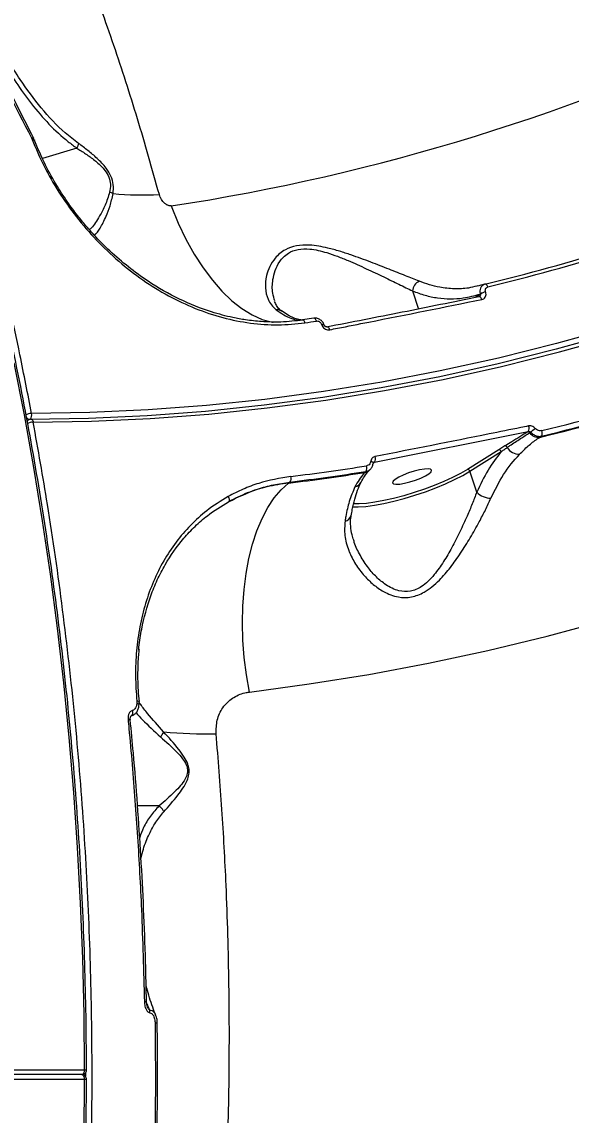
# Model space of a CAD drawing. Header units: millimetres. Extents: x -5238 to 5144, y -3542 to 5092.
# Drawn here: x 1979.9 to 2100, y 182.1 to 421.2 of the extents above; entities that cross this region are included whole.
import ezdxf

# ---------------------------------------------------------------- set-up
doc = ezdxf.new("R2010")
doc.units = ezdxf.units.MM
for name, color, linetype in [('DIKOM_ОБЪЕКТ', 7, 'Continuous'), ('DIKOM_РАЗМЕР_ЗОНА', 7, 'Continuous'), ('DIKOM_РАЗМЕР_ОБЪЕКТА', 7, 'Continuous')]:
    doc.layers.add(name, color=color, linetype=linetype)
doc.styles.add('style1', font='arial.ttf', dxfattribs={"width": 0.8})
doc.dimstyles.new('1-50', dxfattribs={"dimtxt": 300, "dimasz": 200, "dimexe": 100, "dimexo": 0, "dimgap": 100, "dimtad": 1, "dimtxsty": 'style1', "dimcen": 200, "dimclrd": 7, "dimclre": 7, "dimclrt": 7, "dimadec": 1, "dimazin": 2, "dimtfac": 1, "dimtmove": 0, "dimatfit": 2, "dimfxl": 0, "dimlwd": 25, "dimlwe": 18, "dimarcsym": 0})

# ---------------------------------------------------------------- blocks, each defined once
blk = doc.blocks.new('*D0')
at = {"layer": 'Defpoints', "color": 0, "transparency": 16777216}
for p in [(2469.51, 3229.24), (-4251.52, -643.28), (-419.57, -643.28)]:
    blk.add_point(p, dxfattribs=at)
at = {"layer": 'DIKOM_РАЗМЕР_ОБЪЕКТА', "color": 7, "lineweight": 18, "transparency": 16777216}
for p, q in [((2469.51, 3229.24), (-4351.52, 3229.24)), ((-419.57, -643.28), (-4351.52, -643.28))]:
    blk.add_line(p, q, dxfattribs=at)
at = {"layer": 'DIKOM_РАЗМЕР_ОБЪЕКТА', "color": 7, "lineweight": 25, "transparency": 16777216}
blk.add_line((-4251.52, 3029.24), (-4251.52, -443.28), dxfattribs=at)
at = {"layer": 'DIKOM_РАЗМЕР_ОБЪЕКТА', "color": 7, "transparency": 16777216}
for points in [[(-4284.86, 3029.24), (-4218.19, 3029.24), (-4251.52, 3229.24)], [(-4284.86, -443.28), (-4218.19, -443.28), (-4251.52, -643.28)]]:
    blk.add_solid(points, dxfattribs=at)
at = {"layer": 'DIKOM_РАЗМЕР_ОБЪЕКТА', "color": 7, "transparency": 16777216, "insert": (-4504.8, 1292.98), "char_height": 300, "attachment_point": 5, "rotation": 90, "style": 'style1'}
blk.add_mtext('3900', dxfattribs=at)
blk = doc.blocks.new('*D1')
at = {"layer": 'Defpoints', "color": 0, "transparency": 16777216}
for p in [(-4787.63, 5091.56), (3144.22, 5091.56), (-2554.16, -2403.28)]:
    blk.add_point(p, dxfattribs=at)
at = {"layer": 'DIKOM_РАЗМЕР_ЗОНА', "color": 7, "lineweight": 18, "transparency": 16777216}
for p, q in [((3144.22, 5091.56), (-4887.63, 5091.56)), ((-2554.16, -2403.28), (-4887.63, -2403.28))]:
    blk.add_line(p, q, dxfattribs=at)
at = {"layer": 'DIKOM_РАЗМЕР_ЗОНА', "color": 7, "lineweight": 25, "transparency": 16777216}
blk.add_line((-4787.63, -2203.28), (-4787.63, 4891.56), dxfattribs=at)
at = {"layer": 'DIKOM_РАЗМЕР_ЗОНА', "color": 7, "transparency": 16777216}
for points in [[(-4820.97, 4891.56), (-4754.3, 4891.56), (-4787.63, 5091.56)], [(-4820.97, -2203.28), (-4754.3, -2203.28), (-4787.63, -2403.28)]]:
    blk.add_solid(points, dxfattribs=at)
at = {"layer": 'DIKOM_РАЗМЕР_ЗОНА', "color": 7, "transparency": 16777216, "insert": (-5040.81, 1344.14), "char_height": 300, "attachment_point": 5, "rotation": 90, "style": 'style1'}
blk.add_mtext('7500', dxfattribs=at)
blk = doc.blocks.new('*D2')
at = {"layer": 'Defpoints', "color": 0, "transparency": 16777216}
for p in [(5144.22, 2720.02), (-4054.16, -903.28), (5144.22, -3441.88)]:
    blk.add_point(p, dxfattribs=at)
at = {"layer": 'DIKOM_РАЗМЕР_ЗОНА', "color": 7, "lineweight": 18, "transparency": 16777216}
for p, q in [((5144.22, 2720.02), (5144.22, -3541.88)), ((-4054.16, -903.28), (-4054.16, -3541.88))]:
    blk.add_line(p, q, dxfattribs=at)
at = {"layer": 'DIKOM_РАЗМЕР_ЗОНА', "color": 7, "lineweight": 25, "transparency": 16777216}
blk.add_line((-3854.16, -3441.88), (4944.22, -3441.88), dxfattribs=at)
at = {"layer": 'DIKOM_РАЗМЕР_ЗОНА', "color": 7, "transparency": 16777216}
for points in [[(-3854.16, -3408.54), (-3854.16, -3475.21), (-4054.16, -3441.88)], [(4944.22, -3408.54), (4944.22, -3475.21), (5144.22, -3441.88)]]:
    blk.add_solid(points, dxfattribs=at)
at = {"layer": 'DIKOM_РАЗМЕР_ЗОНА', "color": 7, "transparency": 16777216, "insert": (545.03, -3188.7), "char_height": 300, "attachment_point": 5, "style": 'style1'}
blk.add_mtext('9200', dxfattribs=at)
blk = doc.blocks.new('*D3')
at = {"layer": 'Defpoints', "color": 0, "transparency": 16777216}
for p in [(3889.93, 2956), (-2405.68, -161.05), (3889.93, -2949.28)]:
    blk.add_point(p, dxfattribs=at)
at = {"layer": 'DIKOM_РАЗМЕР_ОБЪЕКТА', "color": 7, "lineweight": 18, "transparency": 16777216}
for p, q in [((3889.93, 2956), (3889.93, -3049.28)), ((-2405.68, -161.05), (-2405.68, -3049.28))]:
    blk.add_line(p, q, dxfattribs=at)
at = {"layer": 'DIKOM_РАЗМЕР_ОБЪЕКТА', "color": 7, "lineweight": 25, "transparency": 16777216}
blk.add_line((-2205.68, -2949.28), (3689.93, -2949.28), dxfattribs=at)
at = {"layer": 'DIKOM_РАЗМЕР_ОБЪЕКТА', "color": 7, "transparency": 16777216}
for points in [[(-2205.68, -2915.95), (-2205.68, -2982.61), (-2405.68, -2949.28)], [(3689.93, -2915.95), (3689.93, -2982.61), (3889.93, -2949.28)]]:
    blk.add_solid(points, dxfattribs=at)
at = {"layer": 'DIKOM_РАЗМЕР_ОБЪЕКТА', "color": 7, "transparency": 16777216, "insert": (742.13, -2696.01), "char_height": 300, "attachment_point": 5, "style": 'style1'}
blk.add_mtext('6300', dxfattribs=at)

msp = doc.modelspace()

# ---------------------------------------------------------------- linework, layer by layer
at = {"layer": 'DIKOM_ОБЪЕКТ', "color": 7, "linetype": 'Continuous', "lineweight": 15}
for p, q in [((1981.988, 395.83), (1982.009, 395.789)), ((1982.009, 395.789), (1982.149, 395.48)), ((1982.63, 395.351), (1982.41, 395.866)), ((1991.91, 393.587), (1984.455, 391.279)), ((2079.537, 363.451), (2079.34, 363.406)), ((2065.292, 362.347), (2066.599, 358.392)), ((2080.124, 361.646), (2078.968, 360.885)), ((2080.115, 361.671), (2080.124, 361.646)), ((2081.285, 362.126), (2081.276, 362.151)), ((2036.676, 357.932), (2036.639, 357.959)), ((2043.734, 356.383), (2041.229, 356.002)), ((2045.424, 355.019), (2045.432, 354.994)), ((2045.964, 354.948), (2045.955, 354.973)), ((1981.326, 334.132), (1981.081, 333.959)), ((2056.977, 324.898), (2090.58, 331.59)), ((2090.58, 331.59), (2090.506, 331.544)), ((2090.923, 331.339), (2091.156, 331.485)), ((2093.081, 330.327), (2093.47, 330.577)), ((2084.157, 327.628), (2077.295, 323.323)), ((2085.511, 328.461), (2084.157, 327.628)), ((2077.826, 322.909), (2084.688, 327.213)), ((2055.086, 322.867), (2054.884, 322.657)), ((2055.985, 323.251), (2056.158, 323.431)), ((2056.751, 324.665), (2056.866, 324.784)), ((2056.866, 324.784), (2056.977, 324.898)), ((2079.338, 318.333), (2077.826, 322.909)), ((2038.2, 320.323), (2038.517, 320.55)), ((2005.033, 272.632), (2005.041, 272.13)), ((2003.615, 268.547), (2003.615, 268.543)), ((2009.911, 249.749), (2005.204, 249.749)), ((2007.174, 206.863), (2007.174, 206.862)), ((2009.523, 202.209), (2009.522, 202.208)), ((1993.542, 191.95), (1578.673, 191.95)), ((1993.804, 191.331), (1993.801, 190.58)), ((1993.027, 190.948), (1578.158, 190.948)), ((1578.673, 189.946), (1993.542, 189.946))]:
    msp.add_line(p, q, dxfattribs=at)
at = {"layer": 'DIKOM_ОБЪЕКТ', "color": 7, "linetype": 'Continuous', "lineweight": 15, "flags": 128}
for points in [[(2243.466, 416.494), (2231.813, 409.157), (2220.03, 402.146), (2208.124, 395.464), (2196.103, 389.117), (2183.976, 383.109), (2171.749, 377.443), (2159.432, 372.124), (2147.031, 367.154), (2134.556, 362.537), (2122.015, 358.277), (2109.415, 354.375), (2096.765, 350.835), (2084.073, 347.658), (2071.347, 344.847), (2058.597, 342.404), (2045.829, 340.33), (2033.053, 338.627), (2020.278, 337.296), (2007.51, 336.337), (1994.759, 335.751), (1982.033, 335.539)], [(2243.781, 415.403), (2232.1, 408.049), (2220.289, 401.02), (2208.355, 394.323), (2196.305, 387.961), (2184.149, 381.938), (2171.893, 376.259), (2159.546, 370.926), (2147.116, 365.945), (2134.612, 361.317), (2122.04, 357.047), (2109.41, 353.136), (2096.73, 349.587), (2084.008, 346.403), (2071.252, 343.585), (2058.471, 341.136), (2045.673, 339.057), (2032.867, 337.35), (2020.061, 336.016), (2007.263, 335.055), (1994.482, 334.467), (1981.726, 334.255)], [(1982.387, 333.655), (1995.151, 333.868), (2007.94, 334.455), (2020.746, 335.417), (2033.56, 336.752), (2046.375, 338.461), (2059.181, 340.541), (2071.97, 342.991), (2084.734, 345.81), (2097.464, 348.997), (2110.152, 352.548), (2122.79, 356.461), (2135.37, 360.735), (2147.882, 365.365), (2160.32, 370.35), (2172.675, 375.685), (2184.938, 381.368), (2197.102, 387.395), (2209.159, 393.761), (2221.101, 400.463), (2232.92, 407.495), (2244.608, 414.855)], [(1981.988, 395.83), (1982.122, 395.857), (1982.238, 395.867), (1982.332, 395.861), (1982.402, 395.838), (1982.445, 395.8), (1982.448, 395.796)], [(1982.009, 395.789), (1982.143, 395.818), (1982.258, 395.831), (1982.352, 395.827), (1982.42, 395.806), (1982.462, 395.768), (1982.464, 395.764)], [(2012.532, 380.939), (2014.09, 377.204), (2015.784, 373.685), (2017.601, 370.409), (2019.526, 367.401), (2021.544, 364.684), (2023.641, 362.281), (2025.798, 360.209), (2028, 358.484), (2030.23, 357.121), (2032.47, 356.13), (2034.702, 355.518), (2034.837, 355.493)], [(2081.775, 363.225), (2081.711, 363.372), (2081.638, 363.504), (2081.558, 363.618), (2081.473, 363.71), (2081.386, 363.778), (2081.3, 363.82), (2081.216, 363.834), (2081.137, 363.821)], [(2079.867, 361.098), (2079.846, 361.092), (2079.765, 361.046)], [(2080.454, 360.483), (2080.386, 360.651), (2080.306, 360.799), (2080.218, 360.922), (2080.125, 361.016), (2080.029, 361.077), (2079.935, 361.103), (2079.867, 361.098)], [(2044.301, 355.77), (2044.245, 355.919), (2044.18, 356.053), (2044.106, 356.168), (2044.026, 356.261), (2043.942, 356.33), (2043.856, 356.372), (2043.771, 356.386), (2043.734, 356.383)], [(2045.424, 355.019), (2045.565, 355.041), (2045.689, 355.051), (2045.793, 355.048), (2045.874, 355.034), (2045.929, 355.008), (2045.955, 354.974)], [(2045.432, 354.994), (2045.573, 355.016), (2045.698, 355.026), (2045.802, 355.024), (2045.883, 355.009), (2045.937, 354.983), (2045.964, 354.947)], [(2047.206, 353.869), (2047.137, 354.037), (2047.055, 354.185), (2046.964, 354.307), (2046.867, 354.4), (2046.766, 354.46), (2046.667, 354.485), (2046.601, 354.481)], [(1978.137, 346.61), (1980.379, 335.224), (1982.45, 323.717), (1984.348, 312.099), (1986.071, 300.378), (1987.619, 288.565), (1988.989, 276.67), (1990.181, 264.703), (1991.194, 252.673), (1992.026, 240.592), (1992.678, 228.469), (1993.148, 216.314), (1993.436, 204.138), (1993.542, 191.95)], [(1981.901, 334.315), (1981.924, 334.314), (1982.024, 334.286), (1982.12, 334.221), (1982.207, 334.121), (1982.282, 333.99), (1982.343, 333.832), (1982.387, 333.655)], [(2029.653, 274.628), (2042.706, 276.387), (2055.75, 278.492), (2068.779, 280.943), (2081.786, 283.738), (2094.763, 286.876), (2107.704, 290.354), (2120.601, 294.172), (2133.448, 298.326), (2146.237, 302.815), (2158.961, 307.636), (2171.613, 312.787), (2184.186, 318.264), (2196.674, 324.065), (2209.069, 330.186)], [(2052.229, 315.109), (2053.452, 315.103), (2055.095, 315.223), (2056.964, 315.476), (2059.016, 315.856), (2061.206, 316.356), (2063.488, 316.963), (2065.81, 317.666), (2068.121, 318.447), (2070.373, 319.291), (2072.514, 320.179), (2074.498, 321.091), (2076.282, 322.008), (2077.826, 322.909)], [(2077.295, 323.323), (2075.797, 322.449), (2074.068, 321.561), (2072.144, 320.676), (2070.067, 319.815), (2067.884, 318.997), (2065.643, 318.239), (2063.391, 317.558), (2061.179, 316.969), (2059.055, 316.485), (2057.065, 316.116), (2055.253, 315.871), (2053.659, 315.754), (2052.318, 315.769), (2052.309, 315.77)], [(2056.192, 325.116), (2056.345, 325.064), (2056.478, 325.004), (2056.589, 324.937), (2056.673, 324.867), (2056.727, 324.795), (2056.751, 324.724), (2056.75, 324.685)], [(2056.75, 324.685), (2056.743, 324.656), (2056.703, 324.593)], [(2056.866, 324.784), (2056.805, 324.765), (2056.757, 324.743)], [(2066.847, 323.222), (2065.666, 322.926), (2064.447, 322.535), (2063.289, 322.08), (2062.286, 321.6), (2061.518, 321.132), (2061.047, 320.714), (2060.913, 320.381), (2061.126, 320.16), (2061.668, 320.067), (2062.496, 320.111), (2063.543, 320.289), (2064.724, 320.585), (2065.942, 320.976), (2067.1, 321.431), (2068.104, 321.911), (2068.872, 322.379), (2069.342, 322.797), (2069.476, 323.13), (2069.264, 323.352), (2068.721, 323.444), (2067.893, 323.4), (2066.847, 323.222)], [(2029.653, 274.628), (2029.003, 278.376), (2028.53, 282.167), (2028.239, 285.964), (2028.131, 289.733), (2028.208, 293.441), (2028.47, 297.052), (2028.913, 300.535), (2029.535, 303.857), (2030.328, 306.989), (2031.287, 309.901), (2032.401, 312.567), (2033.662, 314.962), (2035.057, 317.066), (2036.575, 318.858), (2038.2, 320.323)], [(2025.018, 317.394), (2025.105, 317.223), (2025.172, 317.048), (2025.216, 316.874), (2025.236, 316.709), (2025.231, 316.558), (2025.201, 316.427), (2025.148, 316.321), (2025.072, 316.244)], [(2004.049, 270.568), (2004.096, 270.289), (2004.1, 270.016), (2004.059, 269.773), (2003.978, 269.579), (2003.861, 269.449), (2003.78, 269.408)], [(2005.041, 272.13), (2005.209, 272.088), (2005.348, 272.039), (2005.452, 271.986), (2005.518, 271.931), (2005.542, 271.876), (2005.542, 271.871)], [(2005.531, 272.535), (2005.529, 272.521), (2005.529, 272.52)], [(2003.119, 268.637), (2003.278, 268.633), (2003.412, 268.623), (2003.515, 268.606), (2003.583, 268.583), (2003.613, 268.555), (2003.615, 268.547)], [(1993.542, 191.95), (1993.532, 191.755), (1993.503, 191.567), (1993.455, 191.394), (1993.391, 191.242), (1993.313, 191.117), (1993.224, 191.024), (1993.127, 190.967), (1993.027, 190.948)], [(1993.027, 190.948), (1993.127, 190.929), (1993.224, 190.872), (1993.313, 190.779), (1993.391, 190.654), (1993.455, 190.502), (1993.503, 190.329), (1993.532, 190.141), (1993.542, 189.946)], [(1993.542, 189.946), (1993.436, 177.758)]]:
    msp.add_lwpolyline(points, dxfattribs=at)
at = {"layer": 'DIKOM_ОБЪЕКТ', "color": 7, "linetype": 'Continuous', "lineweight": 15}
for centre, radius, start, end in [((1943.672, 833.365), 457.637, 278.65405, 295.75731), ((1998.468, 381.208), 2.788, 60.40145, 76.90396), ((2006.295, 453.655), 70.32, 264.73672, 272.98553), ((1969.534, 821.743), 471.326, 283.69694, 290.7144), ((1970.088, 821.486), 471.675, 283.6971, 290.7144), ((2067.669, 362.239), 2.38, 111.60025, 177.39566), ((2081.953, 358.872), 3.348, 101.65895, 123.29144), ((2081.96, 358.85), 3.345, 101.6503, 123.29921), ((2035.724, 356.63), 1.613, 55.46337, 97.14527), ((1976.09, 795.95), 445.434, 278.48218, 278.80856), ((1975.704, 813.985), 496.384, 283.73249, 290.67887), ((1975.042, 813.918), 497.788, 283.71706, 290.69432), ((1975.358, 813.888), 497.534, 283.73279, 290.67861), ((1982.005, 332.87), 2.669, 89.39205, 119.42764), ((1980.612, 335.18), 1.466, 323.5367, 14.15865), ((1981.796, 335.33), 1.084, 216.57039, 259.189), ((1982.358, 330.952), 2.703, 89.39143, 119.04512), ((1981.716, 333.583), 0.673, 125.35085, 158.1327), ((1981.903, 333.315), 1, 90.11321, 125.24837), ((2089.49, 332.295), 1.297, 327.09427, 23.59735), ((2090.526, 331.059), 0.485, 35.15672, 92.38322), ((2092.891, 332.729), 2.41, 215.24177, 274.51753), ((2081.646, 343.355), 15.209, 308.699, 313.35903), ((2092.406, 331.247), 1.258, 327.80188, 25.59784), ((2084.151, 327.073), 0.555, 14.64064, 89.44579), ((2085.501, 327.924), 0.537, 21.04386, 88.87871), ((2088.669, 329.745), 3.124, 211.38861, 270.53767), ((2055.944, 325.625), 1.263, 324.8451, 23.44175), ((1982.367, 782.523), 465.373, 276.92993, 278.98986), ((1982.72, 782.488), 464.091, 276.92933, 278.99034), ((2054.491, 324.702), 2.083, 280.86761, 315.84071), ((2054.038, 323.625), 1.293, 324.13273, 21.44787), ((2077.29, 322.768), 0.555, 14.64452, 89.4339), ((1982.089, 782.262), 465.334, 276.92573, 279.00015), ((2037.477, 321.346), 1.309, 322.60589, 19.67511), ((2052.304, 321.412), 1.958, 281.45314, 332.83712), ((2082.417, 321.349), 4.31, 224.41386, 270.37607), ((2050.286, 313.642), 1.655, 279.12792, 344.45033), ((2005.17, 272.004), 0.643, 55.76166, 102.29144), ((2007.514, 267.202), 3.624, 318.43407, 338.98428), ((2020.846, 377.433), 111.974, 264.90232, 270.78329), ((2006.837, 204.406), 2.48, 82.17583, 93.49516), ((2006.378, 204.647), 1.543, 353.00193, 15.94989), ((2009.175, 198.318), 3.907, 84.89487, 92.07556), ((1993.027, 191.948), 1, 270, 0.07043), ((1993.689, 153.392), 38.559, 89.49886, 90.21945), ((1993.027, 189.948), 1, 16.56023, 90), ((1993.689, 228.504), 38.559, 269.78055, 270.50114), ((1993.027, 189.948), 1, 359.92957, 16.56023)]:
    msp.add_arc(centre, radius, start, end, dxfattribs=at)
for points, knots in [([(1928.98, 662.216), (1929.225, 662.278), (1932.35, 663.066), (1938.952, 663.54), (1948.892, 663.555), (1959.597, 662.292), (1970.956, 659.882), (1982.744, 656.334), (1994.903, 651.701), (2007.379, 646.039), (2020.374, 639.257), (2033.864, 631.331), (2047.813, 622.26), (2061.916, 612.245), (2076.118, 601.343), (2090.368, 589.627), (2104.898, 576.907), (2119.667, 563.185), (2134.63, 548.485), (2148.829, 533.78), (2162.223, 519.246), (2174.793, 505.033), (2187.318, 490.295), (2199.762, 475.065), (2211.991, 459.508), (2223.947, 443.703), (2234.405, 429.384), (2240.844, 420.224), (2243.466, 416.494)], [0, 0, 0, 0, 0.0035461, 0.0451912, 0.0868043, 0.129626, 0.1724826, 0.2153046, 0.2569179, 0.2985632, 0.3401766, 0.3829987, 0.4258557, 0.4686776, 0.5102912, 0.5519366, 0.5935499, 0.636372, 0.6792288, 0.722051, 0.758268, 0.7945271, 0.8307861, 0.867389, 0.9039916, 0.9396728, 0.9754346, 1, 1, 1, 1]), ([(2243.963, 416.868), (2243.07, 418.152), (2239.974, 422.608), (2234.59, 430.143), (2227.83, 439.453), (2221.016, 448.627), (2214.169, 457.652), (2207.287, 466.528), (2200.368, 475.26), (2193.41, 483.851), (2186.41, 492.303), (2179.366, 500.619), (2172.277, 508.801), (2165.141, 516.851), (2157.954, 524.772), (2150.723, 532.556), (2143.473, 540.179), (2136.232, 547.608), (2129.021, 554.821), (2121.842, 561.817), (2114.694, 568.598), (2107.573, 575.168), (2100.477, 581.529), (2093.403, 587.683), (2086.351, 593.632), (2079.318, 599.377), (2072.302, 604.919), (2065.304, 610.257), (2058.341, 615.378), (2051.443, 620.259), (2044.634, 624.883), (2037.922, 629.244), (2031.303, 633.345), (2024.775, 637.189), (2018.335, 640.777), (2011.981, 644.11), (2005.712, 647.19), (1999.526, 650.016), (1993.421, 652.59), (1987.395, 654.91), (1981.462, 656.972), (1975.641, 658.769), (1969.957, 660.29), (1964.421, 661.534), (1959.031, 662.501), (1953.785, 663.191), (1948.682, 663.607), (1943.721, 663.747), (1938.895, 663.619), (1934.225, 663.188), (1931.015, 662.768), (1929.407, 662.413), (1929.261, 662.381)], [0, 0, 0, 0, 0.0084251, 0.0292333, 0.0500477, 0.0707635, 0.0913836, 0.1119317, 0.1324313, 0.1529057, 0.1733786, 0.1938685, 0.2143959, 0.2349841, 0.2556564, 0.2764361, 0.2972622, 0.3180169, 0.338669, 0.3592425, 0.3797608, 0.4002475, 0.4207261, 0.4412174, 0.4617397, 0.4823162, 0.5029702, 0.5237254, 0.5445648, 0.565375, 0.5860702, 0.6066809, 0.6272298, 0.647741, 0.6682376, 0.6887428, 0.7092723, 0.7298495, 0.7504969, 0.7712378, 0.7920825, 0.8129239, 0.8336672, 0.8543149, 0.8748886, 0.8954098, 0.9158997, 0.9363787, 0.9568671, 0.9773792, 0.9979349, 1, 1, 1, 1]), ([(2392.182, -15.483), (2392.853, -13.566), (2394.662, -8.4), (2396.959, 0.815), (2398.867, 12.357), (2399.975, 24.923), (2400.259, 38.494), (2399.693, 53.05), (2398.292, 68.27), (2396.079, 84.087), (2393.097, 100.421), (2389.296, 117.538), (2384.655, 135.412), (2379.169, 153.997), (2372.959, 172.885), (2366.064, 192.002), (2358.537, 211.275), (2350.253, 231.016), (2341.211, 251.177), (2331.423, 271.696), (2321.227, 291.88), (2310.694, 311.66), (2299.901, 330.979), (2288.546, 350.39), (2276.642, 369.833), (2264.217, 389.245), (2251.369, 408.462), (2238.129, 427.42), (2224.537, 446.059), (2210.545, 464.436), (2196.186, 482.473), (2181.5, 500.097), (2166.812, 516.922), (2152.172, 532.907), (2137.629, 548.035), (2122.945, 562.549), (2108.165, 576.376), (2093.346, 589.431), (2079.669, 600.777), (2071.024, 607.408), (2067.202, 610.34)], [0, 0, 0, 0, 0.0156516, 0.0421675, 0.0687039, 0.0952199, 0.122506, 0.1498144, 0.1771006, 0.2036165, 0.230153, 0.256669, 0.2839551, 0.3112635, 0.3385497, 0.3650656, 0.391602, 0.418118, 0.4454042, 0.4727126, 0.4999988, 0.52556, 0.5511396, 0.5767008, 0.6029495, 0.629218, 0.6554666, 0.6819827, 0.7085191, 0.7350351, 0.7623214, 0.7896299, 0.8169161, 0.8434321, 0.8699685, 0.8964846, 0.9237708, 0.9510793, 0.9783655, 1, 1, 1, 1]), ([(1994.027, 191.949), (1994.02, 193.97), (1993.999, 199.829), (1993.841, 209.524), (1993.499, 221.023), (1992.992, 232.499), (1992.324, 243.944), (1991.494, 255.349), (1990.503, 266.706), (1989.352, 278.006), (1988.041, 289.241), (1986.572, 300.401), (1984.946, 311.48), (1983.164, 322.468), (1981.227, 333.357), (1979.136, 344.139), (1976.894, 354.806), (1974.502, 365.35), (1971.962, 375.763), (1969.275, 386.038), (1966.444, 396.165), (1963.47, 406.139), (1960.357, 415.951), (1957.105, 425.594), (1953.718, 435.061), (1950.199, 444.345), (1946.549, 453.438), (1942.771, 462.334), (1938.869, 471.026), (1934.845, 479.508), (1930.702, 487.773), (1926.443, 495.815), (1922.072, 503.628), (1917.591, 511.206), (1913.004, 518.544), (1908.314, 525.635), (1903.525, 532.474), (1898.641, 539.057), (1893.664, 545.378), (1888.599, 551.432), (1883.45, 557.215), (1878.22, 562.722), (1872.913, 567.95), (1867.533, 572.893), (1862.085, 577.549), (1856.573, 581.913), (1851, 585.983), (1845.37, 589.754), (1839.69, 593.228), (1833.961, 596.382), (1829.276, 598.751), (1826.489, 599.956), (1825.64, 600.323)], [0, 0, 0, 0, 0.0107474, 0.0311662, 0.0515854, 0.0720045, 0.0924238, 0.1128431, 0.1332627, 0.1536823, 0.1741021, 0.1945222, 0.2149424, 0.235363, 0.2557837, 0.2762049, 0.2966264, 0.3170482, 0.3374704, 0.3578932, 0.3783163, 0.3987397, 0.4191639, 0.4395884, 0.4600136, 0.4804391, 0.5008653, 0.5212924, 0.5417199, 0.5621478, 0.5825765, 0.6030056, 0.6234354, 0.6438659, 0.6642964, 0.6847274, 0.7051589, 0.7255903, 0.7460215, 0.7664524, 0.7868828, 0.8073123, 0.8277406, 0.8481671, 0.8685915, 0.8890133, 0.9094319, 0.9298468, 0.9502573, 0.9706631, 0.9910633, 1, 1, 1, 1]), ([(1982.033, 335.539), (1981.2, 339.822), (1978.954, 351.362), (1974.784, 369.771), (1969.388, 390.566), (1963.343, 410.939), (1956.652, 430.807), (1949.321, 450.085), (1941.512, 468.351), (1933.262, 485.564), (1924.62, 501.709), (1915.444, 517.051), (1905.742, 531.498), (1895.538, 544.979), (1885.055, 557.195), (1874.337, 568.138), (1863.428, 577.812), (1852.157, 586.419), (1840.528, 593.71), (1832.173, 598.326), (1827.701, 600.092), (1827.262, 600.265)], [0, 0, 0, 0, 0.0329057, 0.0886478, 0.1444328, 0.200175, 0.2575363, 0.3149439, 0.3723054, 0.4280473, 0.4838323, 0.5395744, 0.5969356, 0.6543438, 0.7117048, 0.7674462, 0.8232306, 0.8789721, 0.9363325, 0.9937398, 1, 1, 1, 1]), ([(2009.958, 383.431), (2008.396, 388.985), (2005.274, 400.092), (2000.049, 416.18), (1994.431, 431.806), (1988.179, 447.412), (1981.282, 462.84), (1973.709, 477.952), (1965.629, 492.336), (1957.044, 505.902), (1947.968, 518.578), (1938.694, 529.959), (1929.272, 540.067), (1919.749, 548.944), (1909.869, 556.875), (1899.63, 563.667), (1891.707, 568.225), (1887.183, 570.106), (1886.246, 570.496)], [0, 0, 0, 0, 0.0603084, 0.1206169, 0.1815257, 0.2424342, 0.3097678, 0.3771529, 0.4444855, 0.5138028, 0.5831775, 0.6524938, 0.7177087, 0.7829726, 0.8481869, 0.9152831, 0.9824338, 1, 1, 1, 1]), ([(1952.097, 450.135), (1952.409, 449.619), (1953.969, 447.039), (1958.001, 440.265), (1964.111, 429.633), (1972.596, 414.234), (1978.443, 402.777), (1981.988, 395.83)], [0, 0, 0, 0, 0.0299902, 0.1499524, 0.3900721, 0.6301908, 1, 1, 1, 1]), ([(1982.456, 395.799), (1981.192, 398.314), (1978.264, 404.143), (1973.555, 413.117), (1968.348, 422.752), (1963.035, 432.241), (1957.773, 441.357), (1954.244, 447.217), (1952.55, 450.03)], [0, 0, 0, 0, 0.1330768, 0.3084075, 0.4840308, 0.6601373, 0.836917, 1, 1, 1, 1]), ([(1962.015, 451.027), (1962.373, 449.287), (1963.345, 444.564), (1965.376, 436.983), (1968.262, 428.386), (1971.749, 420.09), (1975.261, 413.329), (1978.715, 407.733), (1981.961, 403.193), (1985.767, 398.786), (1989.146, 395.625), (1991.285, 394.048), (1991.91, 393.587)], [0, 0, 0, 0, 0.0783342, 0.2125918, 0.3472663, 0.4817927, 0.6158494, 0.6916662, 0.7820711, 0.8726184, 0.9628122, 1, 1, 1, 1]), ([(1992.286, 394.605), (1991.315, 395.358), (1988.382, 397.634), (1984.023, 402.271), (1979.059, 409.159), (1975.815, 414.385), (1974.352, 417.634), (1974.293, 417.766)], [0, 0, 0, 0, 0.1285522, 0.3884821, 0.6488177, 0.9857365, 1, 1, 1, 1]), ([(1982.149, 395.48), (1982.23, 395.486), (1982.396, 395.496), (1982.557, 395.462), (1982.596, 395.412), (1982.611, 395.394)], [0, 0, 0, 0, 0.3780077, 0.775541, 1, 1, 1, 1]), ([(1982.149, 395.48), (1982.97, 393.531), (1984.612, 389.634), (1987.903, 383.942), (1991.744, 378.496), (1996.142, 373.401), (2001.019, 368.757), (2006.305, 364.66), (2011.922, 361.189), (2017.791, 358.418), (2023.81, 356.403), (2029.881, 355.201), (2035.933, 354.765), (2039.838, 355.181), (2041.792, 355.389)], [0, 0, 0, 0, 0.0836187, 0.1671664, 0.2504171, 0.3338529, 0.4173035, 0.5004876, 0.5837385, 0.667139, 0.7504579, 0.833396, 0.9166279, 1, 1, 1, 1]), ([(1982.471, 395.752), (1982.465, 395.762), (1982.458, 395.775), (1982.452, 395.788), (1982.451, 395.791)], [0, 0, 0, 0, 0.7942851, 1, 1, 1, 1]), ([(1982.611, 395.394), (1982.629, 395.383), (1982.653, 395.368), (1982.65, 395.343), (1982.649, 395.336)], [0, 0, 0, 0, 0.745592, 1, 1, 1, 1]), ([(2041.367, 355.984), (2039.755, 355.799), (2036.775, 355.456), (2032.548, 355.573), (2029.047, 355.954), (2026.189, 356.473), (2023.717, 357.063), (2019.781, 358.207), (2014.26, 360.415), (2008.184, 363.891), (2003.165, 367.541), (1999.213, 370.955), (1996.245, 373.949), (1994.009, 376.463), (1992.146, 378.725), (1989.953, 381.655), (1987.475, 385.432), (1984.848, 390.097), (1983.399, 393.546), (1982.62, 395.402)], [0, 0, 0, 0, 0.0701179, 0.1296251, 0.1784552, 0.2169557, 0.2491485, 0.2819569, 0.3823816, 0.4838446, 0.5517007, 0.6186795, 0.6812432, 0.7106292, 0.7458606, 0.7922023, 0.8497871, 0.9191813, 1, 1, 1, 1]), ([(1992.286, 394.605), (1992.283, 394.58), (1992.26, 394.432), (1992.171, 394.102), (1992.006, 393.772), (1991.916, 393.592)], [0, 0, 0, 0, 0.0844081, 0.5003855, 1, 1, 1, 1]), ([(1999.844, 383.632), (1999.901, 384.288), (2000.003, 385.482), (1999.464, 387.451), (1998.249, 389.468), (1996.433, 391.341), (1994.334, 393.085), (1992.973, 394.095), (1992.286, 394.605)], [0, 0, 0, 0, 0.1672715, 0.3043232, 0.4416744, 0.6370326, 0.8167189, 1, 1, 1, 1]), ([(1991.91, 393.587), (1991.911, 393.587), (1991.913, 393.588), (1991.915, 393.59), (1991.916, 393.591), (1991.916, 393.592)], [0, 0, 0, 0, 0.4530552, 0.8409703, 1, 1, 1, 1]), ([(1991.916, 393.592), (1991.917, 393.591), (1992.067, 393.502), (1992.868, 392.984), (1994.351, 392.037), (1996.312, 390.564), (1997.976, 388.963), (1999.015, 387.225), (1999.385, 385.506), (1999.201, 384.488), (1999.099, 383.923)], [0, 0, 0, 0, 0.0002762, 0.041453, 0.2242981, 0.4065762, 0.5849811, 0.7124782, 0.8404507, 1, 1, 1, 1]), ([(1999.099, 383.923), (1998.791, 382.958), (1998.167, 381.004), (1996.73, 378.413), (1995.565, 376.539), (1994.819, 375.859), (1994.679, 375.73)], [0, 0, 0, 0, 0.2645139, 0.5353877, 0.9124793, 1, 1, 1, 1]), ([(1995.814, 374.471), (1996.209, 374.964), (1997.063, 376.029), (1998.204, 378.334), (1999.237, 380.88), (1999.641, 382.709), (1999.844, 383.632)], [0, 0, 0, 0, 0.2650263, 0.5717458, 0.7840562, 1, 1, 1, 1]), ([(2012.532, 380.939), (2012.441, 380.934), (2012.251, 380.923), (2011.857, 381.032), (2011.401, 381.279), (2010.791, 381.801), (2010.39, 382.371), (2010.101, 382.974), (2010.015, 383.249), (2009.958, 383.431)], [0, 0, 0, 0, 0.0767348, 0.1605269, 0.3174066, 0.4661184, 0.7624886, 0.8428232, 1, 1, 1, 1]), ([(2066.793, 364.451), (2065.806, 364.846), (2063.805, 365.647), (2060.182, 367.084), (2056.187, 368.65), (2052.517, 370.015), (2049.349, 371.055), (2046.992, 371.712), (2044.774, 372.17), (2042.427, 372.444), (2039.835, 372.317), (2037.699, 371.543), (2036.253, 370.54), (2035.039, 369.303), (2034.023, 367.66), (2033.239, 365.42), (2033.007, 362.936), (2033.497, 360.808), (2034.387, 359.247), (2035.143, 358.571), (2035.524, 358.231)], [0, 0, 0, 0, 0.0717874, 0.1456284, 0.2211684, 0.2985174, 0.3406362, 0.3832915, 0.4161003, 0.449612, 0.4986445, 0.5477914, 0.5804493, 0.6139696, 0.6704343, 0.728318, 0.8119536, 0.8980728, 0.9486863, 1, 1, 1, 1]), ([(2035.222, 360.15), (2035.036, 360.718), (2034.569, 362.145), (2034.656, 364.459), (2035.204, 366.81), (2036.006, 368.495), (2037.041, 369.779), (2038.277, 370.789), (2040.198, 371.552), (2042.555, 371.602), (2044.691, 371.245), (2046.726, 370.698), (2048.915, 369.934), (2051.835, 368.751), (2055.266, 367.196), (2058.979, 365.425), (2062.416, 363.761), (2064.326, 362.822), (2065.292, 362.347)], [0, 0, 0, 0, 0.0665299, 0.1672884, 0.2324518, 0.2988834, 0.3352897, 0.3725993, 0.4259031, 0.4791275, 0.5155808, 0.5530963, 0.601398, 0.6504065, 0.7388357, 0.8292009, 0.9136249, 1, 1, 1, 1]), ([(2079.34, 363.406), (2078.738, 363.248), (2077.13, 362.828), (2074.411, 362.762), (2070.819, 363.075), (2068.275, 363.945), (2066.793, 364.451)], [0, 0, 0, 0, 0.1486626, 0.3975853, 0.6489568, 1, 1, 1, 1]), ([(2081.017, 363.856), (2080.481, 363.66), (2079.94, 363.462), (2079.372, 363.374), (2079.369, 363.374)], [0, 0, 0, 0, 0.9934943, 1, 1, 1, 1]), ([(2081.137, 363.821), (2080.994, 363.772), (2080.675, 363.664), (2080.352, 363.342), (2080.115, 362.909), (2080.001, 362.4), (2080.042, 361.941), (2080.106, 361.703), (2080.115, 361.671)], [0, 0, 0, 0, 0.1804498, 0.4028555, 0.5309591, 0.7496268, 0.9664121, 1, 1, 1, 1]), ([(2065.292, 362.347), (2066.205, 362.011), (2068.03, 361.338), (2070.808, 360.777), (2073.597, 360.571), (2076.738, 360.741), (2078.876, 361.33), (2080.115, 361.671)], [0, 0, 0, 0, 0.1825571, 0.3651209, 0.5530291, 0.7409412, 1, 1, 1, 1]), ([(2079.936, 361.124), (2079.936, 361.124), (2079.928, 361.114), (2079.895, 361.108), (2079.864, 361.102)], [0, 0, 0, 0, 0.0296475, 1, 1, 1, 1]), ([(2080.124, 361.646), (2080.135, 361.614), (2080.162, 361.532), (2080.15, 361.388), (2080.075, 361.234), (2079.983, 361.161), (2079.936, 361.124)], [0, 0, 0, 0, 0.1661904, 0.4306917, 0.707871, 1, 1, 1, 1]), ([(2080.454, 360.483), (2080.598, 360.529), (2080.887, 360.621), (2081.201, 360.944), (2081.373, 361.36), (2081.388, 361.776), (2081.314, 362.029), (2081.285, 362.126)], [0, 0, 0, 0, 0.2182463, 0.4367302, 0.6530067, 0.8657457, 1, 1, 1, 1]), ([(2081.276, 362.151), (2081.271, 362.167), (2081.231, 362.283), (2081.198, 362.508), (2081.247, 362.762), (2081.364, 362.979), (2081.531, 363.142), (2081.7, 363.199), (2081.775, 363.225)], [0, 0, 0, 0, 0.0339707, 0.2522785, 0.4705364, 0.597949, 0.8192769, 1, 1, 1, 1]), ([(2036.699, 357.953), (2036.533, 358.079), (2036.067, 358.43), (2035.554, 359.102), (2035.296, 359.747), (2035.167, 360.071)], [0, 0, 0, 0, 0.2167859, 0.6060305, 1, 1, 1, 1]), ([(2079.765, 361.046), (2074.184, 359.914), (2063.019, 357.648), (2051.998, 355.5), (2046.486, 354.426)], [0, 0, 0, 0, 0.4999189, 1, 1, 1, 1]), ([(2047.206, 353.869), (2047.774, 353.979), (2050.615, 354.53), (2061.629, 356.679), (2072.194, 358.814), (2080.454, 360.483)], [0, 0, 0, 0, 0.0517064, 0.2585502, 1, 1, 1, 1]), ([(2035.524, 358.231), (2036.068, 357.84), (2037.157, 357.058), (2038.745, 356.328), (2039.929, 355.941), (2040.558, 355.928), (2040.693, 355.925)], [0, 0, 0, 0, 0.3022519, 0.6045185, 0.9156464, 1, 1, 1, 1]), ([(2041.251, 355.974), (2040.987, 355.996), (2040.392, 356.047), (2039.294, 356.414), (2038.034, 357.021), (2037.111, 357.678), (2036.671, 357.992)], [0, 0, 0, 0, 0.2074385, 0.4691986, 0.746667, 1, 1, 1, 1]), ([(2045.944, 354.969), (2045.935, 355.006), (2045.867, 355.285), (2045.528, 355.758), (2044.93, 356.22), (2044.283, 356.434), (2043.896, 356.38), (2043.737, 356.358)], [0, 0, 0, 0, 0.0396493, 0.3048853, 0.5810623, 0.8280225, 1, 1, 1, 1]), ([(2041.364, 355.981), (2041.359, 355.985), (2041.297, 356.026), (2041.238, 356.008), (2041.183, 355.991)], [0, 0, 0, 0, 0.0766303, 1, 1, 1, 1]), ([(2041.792, 355.389), (2041.755, 355.487), (2041.68, 355.685), (2041.526, 355.896), (2041.416, 355.954), (2041.364, 355.981)], [0, 0, 0, 0, 0.3427624, 0.6857039, 1, 1, 1, 1]), ([(2044.301, 355.77), (2044.303, 355.77), (2044.397, 355.785), (2044.6, 355.78), (2044.859, 355.684), (2045.097, 355.523), (2045.297, 355.31), (2045.383, 355.113), (2045.424, 355.019)], [0, 0, 0, 0, 0.004351, 0.2197818, 0.4355308, 0.5682387, 0.7938098, 1, 1, 1, 1]), ([(2045.432, 354.994), (2045.472, 354.899), (2045.573, 354.651), (2045.856, 354.295), (2046.272, 353.996), (2046.748, 353.83), (2047.053, 353.856), (2047.206, 353.869)], [0, 0, 0, 0, 0.1342826, 0.3469566, 0.5632344, 0.7816991, 1, 1, 1, 1]), ([(2046.6, 354.482), (2046.596, 354.481), (2046.573, 354.475), (2046.491, 354.475), (2046.355, 354.517), (2046.22, 354.596), (2046.099, 354.709), (2046.007, 354.836), (2045.979, 354.915), (2045.966, 354.949)], [0, 0, 0, 0, 0.0481029, 0.2596087, 0.4296786, 0.5785654, 0.7300544, 0.8809691, 1, 1, 1, 1]), ([(1826.069, -218.804), (1828.437, -217.792), (1834.71, -215.11), (1844.706, -209.357), (1856.143, -201.641), (1867.436, -192.541), (1878.551, -182.126), (1889.242, -170.607), (1899.481, -158.055), (1909.253, -144.555), (1918.717, -129.887), (1927.825, -114.052), (1936.538, -97.078), (1944.566, -79.547), (1951.919, -61.575), (1958.617, -43.28), (1964.859, -24.149), (1970.607, -4.209), (1975.831, 16.491), (1980.479, 37.787), (1984.526, 59.625), (1987.957, 81.938), (1990.775, 104.804), (1992.943, 128.166), (1994.439, 151.953), (1995.228, 175.643), (1995.325, 199.154), (1994.758, 222.414), (1993.519, 245.802), (1991.584, 269.243), (1988.931, 292.644), (1985.866, 314.151), (1983.454, 327.674), (1982.387, 333.655)], [0, 0, 0, 0, 0.0198042, 0.0524655, 0.0851016, 0.1186856, 0.1522971, 0.1858812, 0.2185173, 0.2511785, 0.2838146, 0.3173987, 0.35101, 0.384594, 0.4160551, 0.4475386, 0.4789995, 0.5113068, 0.5436382, 0.5759453, 0.6085815, 0.6412427, 0.6738789, 0.7074631, 0.7410746, 0.7746587, 0.8072948, 0.8399561, 0.8725923, 0.9061765, 0.939788, 0.9733721, 1, 1, 1, 1]), ([(2090.679, 332.814), (2090.102, 332.697), (2087.215, 332.11), (2075.964, 329.833), (2065.392, 327.756), (2057.103, 326.128)], [0, 0, 0, 0, 0.0512253, 0.2561294, 1, 1, 1, 1]), ([(2092.089, 332.297), (2092.069, 332.318), (2091.934, 332.466), (2091.63, 332.69), (2091.15, 332.859), (2090.836, 332.829), (2090.679, 332.814)], [0, 0, 0, 0, 0.0523795, 0.3650425, 0.6827534, 1, 1, 1, 1]), ([(2090.506, 331.544), (2089.342, 330.818), (2087.7, 329.793), (2086.005, 328.761), (2085.511, 328.461)], [0, 0, 0, 0, 0.7088177, 1, 1, 1, 1]), ([(2086.002, 328.117), (2086.198, 328.249), (2087.176, 328.908), (2088.811, 329.995), (2090.252, 330.912), (2090.923, 331.339)], [0, 0, 0, 0, 0.1178804, 0.5894715, 1, 1, 1, 1]), ([(2088.698, 326.62), (2089.317, 327.245), (2090.559, 328.498), (2092.033, 329.647), (2092.909, 330.216), (2093.081, 330.327)], [0, 0, 0, 0, 0.4438998, 0.8911209, 1, 1, 1, 1]), ([(2090.58, 331.59), (2090.646, 331.605), (2090.777, 331.633), (2090.972, 331.602), (2091.096, 331.538), (2091.148, 331.492), (2091.156, 331.485)], [0, 0, 0, 0, 0.3345418, 0.6550211, 0.9519619, 1, 1, 1, 1]), ([(2091.156, 331.485), (2091.206, 331.429), (2091.446, 331.161), (2091.966, 330.78), (2092.734, 330.502), (2093.225, 330.552), (2093.47, 330.577)], [0, 0, 0, 0, 0.0814086, 0.3858047, 0.6937485, 1, 1, 1, 1]), ([(2093.54, 331.791), (2093.384, 331.77), (2093.073, 331.728), (2092.591, 331.882), (2092.267, 332.104), (2092.12, 332.263), (2092.089, 332.297)], [0, 0, 0, 0, 0.3077359, 0.6158801, 0.9191088, 1, 1, 1, 1]), ([(2084.688, 327.213), (2084.878, 327.346), (2085.309, 327.649), (2085.753, 327.949), (2086.002, 328.117)], [0, 0, 0, 0, 0.4403159, 1, 1, 1, 1]), ([(2057.103, 326.128), (2057.058, 326.117), (2056.87, 326.074), (2056.578, 325.906), (2056.295, 325.565), (2056.227, 325.266), (2056.192, 325.116)], [0, 0, 0, 0, 0.0963876, 0.398578, 0.6991039, 1, 1, 1, 1]), ([(2084.688, 327.213), (2083.689, 325.914), (2081.67, 323.289), (2080.121, 319.997), (2079.338, 318.333)], [0, 0, 0, 0, 0.4947679, 1, 1, 1, 1]), ([(2082.446, 317.039), (2083.327, 318.814), (2085.114, 322.415), (2087.441, 325.304), (2088.691, 326.613), (2088.698, 326.62)], [0, 0, 0, 0, 0.4913983, 0.997058, 1, 1, 1, 1]), ([(2054.048, 320.516), (2054.282, 320.946), (2054.791, 321.878), (2055.55, 322.815), (2055.921, 323.174), (2055.979, 323.231)], [0, 0, 0, 0, 0.4190799, 0.9090073, 1, 1, 1, 1]), ([(2055.086, 322.867), (2055.187, 322.89), (2055.53, 322.966), (2056.047, 323.267), (2056.528, 323.843), (2056.645, 324.343), (2056.703, 324.593)], [0, 0, 0, 0, 0.1209617, 0.4144305, 0.7069731, 1, 1, 1, 1]), ([(2056.192, 325.116), (2056.158, 324.966), (2056.09, 324.667), (2055.807, 324.327), (2055.503, 324.152), (2055.301, 324.11), (2055.242, 324.098)], [0, 0, 0, 0, 0.2927447, 0.585115, 0.8788442, 1, 1, 1, 1]), ([(2056.747, 324.627), (2056.749, 324.66), (2056.753, 324.736), (2056.79, 324.801), (2056.795, 324.822), (2056.828, 324.828), (2056.837, 324.829)], [0, 0, 0, 0, 0.2079287, 0.4830563, 0.8756987, 1, 1, 1, 1]), ([(2056.804, 324.809), (2056.81, 324.818), (2056.843, 324.863), (2056.908, 324.887), (2056.963, 324.896), (2056.977, 324.898)], [0, 0, 0, 0, 0.1518132, 0.792758, 1, 1, 1, 1]), ([(2038.71, 321.786), (2036.332, 321.371), (2032.73, 320.742), (2028.234, 319.054), (2026.09, 317.947), (2025.018, 317.394)], [0, 0, 0, 0, 0.492759, 0.7463858, 1, 1, 1, 1]), ([(2025.072, 316.244), (2027.15, 317.249), (2030.296, 318.772), (2034.894, 320.004), (2037.31, 320.368), (2038.517, 320.55)], [0, 0, 0, 0, 0.492808, 0.7464095, 1, 1, 1, 1]), ([(2051.909, 313.192), (2051.984, 313.651), (2052.193, 314.942), (2052.661, 316.822), (2053.295, 318.778), (2053.77, 320), (2054.04, 320.484), (2054.05, 320.503)], [0, 0, 0, 0, 0.1543245, 0.4342441, 0.7127448, 0.9891343, 1, 1, 1, 1]), ([(2054.884, 322.657), (2054.793, 322.559), (2054.017, 321.724), (2053.313, 320.538), (2052.693, 319.493)], [0, 0, 0, 0, 0.1178458, 1, 1, 1, 1]), ([(2038.2, 320.323), (2036.625, 320.093), (2033.528, 319.64), (2029.119, 318.262), (2026.427, 316.919), (2025.072, 316.244)], [0, 0, 0, 0, 0.3395457, 0.6677629, 1, 1, 1, 1]), ([(2052.693, 319.493), (2052.267, 318.466), (2051.48, 316.568), (2050.858, 313.866), (2050.605, 312.345), (2050.549, 312.008)], [0, 0, 0, 0, 0.4786903, 0.8843776, 1, 1, 1, 1]), ([(2079.338, 318.333), (2079.017, 317.485), (2078.374, 315.789), (2077.132, 312.87), (2075.662, 309.654), (2073.948, 306.293), (2072.123, 303.113), (2070.385, 300.641), (2068.737, 298.83), (2067.048, 297.442), (2064.844, 296.483), (2062.592, 296.607), (2060.82, 297.27), (2059.135, 298.257), (2057.366, 299.747), (2055.473, 301.912), (2053.855, 304.462), (2052.779, 306.523), (2052.504, 307.664), (2052.468, 307.813)], [0, 0, 0, 0, 0.0617881, 0.1236155, 0.2025898, 0.2815847, 0.3542395, 0.4267414, 0.4679775, 0.5090947, 0.5683138, 0.6274504, 0.6652829, 0.703195, 0.7664492, 0.8298147, 0.9089564, 0.9880924, 1, 1, 1, 1]), ([(2025.018, 317.394), (2023.414, 316.406), (2020.458, 314.584), (2016.697, 311.143), (2013.541, 307.471), (2010.836, 303.363), (2008.61, 298.87), (2006.869, 294.054), (2005.618, 288.964), (2004.895, 283.649), (2004.642, 278.186), (2004.903, 274.481), (2005.033, 272.632)], [0, 0, 0, 0, 0.116682, 0.2150846, 0.3137975, 0.4122019, 0.5100602, 0.6082268, 0.7060845, 0.8039541, 0.902132, 1, 1, 1, 1]), ([(2005.459, 283.81), (2005.475, 284.028), (2005.587, 285.589), (2006.278, 289.637), (2007.583, 294.588), (2009.473, 299.179), (2011.718, 303.529), (2014.486, 307.468), (2017.731, 310.894), (2020.912, 313.691), (2023.498, 315.278), (2025.072, 316.244)], [0, 0, 0, 0, 0.0152291, 0.1091696, 0.2917237, 0.3856996, 0.4796754, 0.6634343, 0.7580293, 0.852625, 1, 1, 1, 1]), ([(2050.549, 312.008), (2050.477, 310.958), (2050.33, 308.816), (2050.963, 306.592), (2051.781, 304.512), (2052.777, 302.577), (2054.593, 300.153), (2056.68, 298.117), (2058.643, 296.735), (2060.523, 295.847), (2062.533, 295.272), (2065.072, 295.244), (2067.589, 296.226), (2069.594, 297.627), (2071.538, 299.413), (2073.639, 301.883), (2075.867, 305.028), (2077.967, 308.393), (2079.764, 311.584), (2081.28, 314.504), (2082.055, 316.189), (2082.446, 317.039)], [0, 0, 0, 0, 0.0713214, 0.1455336, 0.1511429, 0.2166836, 0.2835499, 0.3372076, 0.3918217, 0.4251657, 0.459116, 0.5134578, 0.5679432, 0.6040752, 0.6411287, 0.7022461, 0.7649128, 0.8302401, 0.8968714, 0.94799, 1, 1, 1, 1]), ([(2052.46, 307.812), (2052.322, 308.211), (2051.964, 309.242), (2051.757, 310.876), (2051.711, 312.28), (2051.881, 313.034), (2051.92, 313.208)], [0, 0, 0, 0, 0.2181187, 0.5646721, 0.8995738, 1, 1, 1, 1]), ([(2005.592, 272.526), (2005.51, 273.363), (2005.302, 275.5), (2005.269, 278.916), (2005.35, 281.877), (2005.547, 283.512), (2005.593, 283.895)], [0, 0, 0, 0, 0.2178985, 0.5564299, 0.8961694, 1, 1, 1, 1]), ([(2005.511, 271.874), (2005.53, 272.019), (2005.565, 272.292), (2005.529, 272.569), (2005.512, 272.7)], [0, 0, 0, 0, 0.5297502, 1, 1, 1, 1]), ([(2022.377, 265.47), (2022.389, 266.503), (2022.412, 268.605), (2023.76, 271.358), (2025.88, 273.422), (2028.008, 274.368), (2029.322, 274.576), (2029.653, 274.628)], [0, 0, 0, 0, 0.218707, 0.4447839, 0.6794108, 0.9192021, 1, 1, 1, 1]), ([(2004.049, 270.568), (2004.008, 270.558), (2003.852, 270.519), (2003.585, 270.348), (2003.296, 269.956), (2003.101, 269.362), (2003.113, 268.886), (2003.119, 268.637)], [0, 0, 0, 0, 0.0579642, 0.2245148, 0.4300446, 0.7004922, 1, 1, 1, 1]), ([(2003.739, 269.423), (2003.914, 269.463), (2004.308, 269.554), (2004.814, 269.97), (2005.228, 270.563), (2005.478, 271.221), (2005.506, 271.682), (2005.517, 271.873)], [0, 0, 0, 0, 0.1627807, 0.3668825, 0.586085, 0.8291597, 1, 1, 1, 1]), ([(2005.041, 272.13), (2005.007, 271.888), (2004.945, 271.448), (2004.666, 270.95), (2004.356, 270.663), (2004.137, 270.596), (2004.049, 270.568)], [0, 0, 0, 0, 0.3467338, 0.6312387, 0.851323, 1, 1, 1, 1]), ([(2010.897, 265.902), (2009.684, 267.257), (2007.844, 269.312), (2006.193, 271.453), (2005.654, 272.227), (2005.54, 272.39)], [0, 0, 0, 0, 0.6047406, 0.9168393, 1, 1, 1, 1]), ([(2003.119, 268.637), (2003.182, 267.981), (2003.496, 264.704), (2004.257, 256.158), (2005.232, 242.947), (2006.189, 225.642), (2006.508, 213.595), (2006.685, 206.881)], [0, 0, 0, 0, 0.0321575, 0.1607919, 0.4182834, 0.6757754, 1, 1, 1, 1]), ([(2007.156, 206.862), (2007.097, 209.788), (2006.959, 216.559), (2006.551, 227.144), (2005.968, 238.595), (2005.211, 249.983), (2004.427, 259.966), (2003.828, 266.132), (2003.594, 268.541)], [0, 0, 0, 0, 0.1413931, 0.3272141, 0.5124789, 0.6970254, 0.8816274, 1, 1, 1, 1]), ([(2003.621, 268.549), (2003.616, 268.586), (2003.591, 268.774), (2003.622, 269.046), (2003.703, 269.29), (2003.768, 269.395), (2003.797, 269.418), (2003.791, 269.415), (2003.79, 269.414)], [0, 0, 0, 0, 0.0936578, 0.4667587, 0.6986421, 0.8493116, 0.9799696, 1, 1, 1, 1]), ([(2004.868, 270.105), (2005.328, 269.59), (2006.81, 267.93), (2008.831, 266.076), (2010.225, 264.797)], [0, 0, 0, 0, 0.3101281, 1, 1, 1, 1]), ([(1925.631, -137.481), (1926.754, -136.257), (1931.15, -131.466), (1938.486, -122.018), (1947.516, -109.299), (1956.064, -95.673), (1964.145, -81.312), (1971.884, -65.963), (1979.24, -49.642), (1986.178, -32.385), (1992.551, -14.559), (1998.349, 3.761), (2003.576, 22.494), (2008.316, 41.932), (2012.531, 62.039), (2016.195, 82.758), (2019.23, 103.653), (2021.642, 124.65), (2023.446, 145.672), (2024.671, 167.044), (2025.29, 188.705), (2025.288, 210.586), (2024.699, 230.692), (2023.722, 249), (2022.826, 259.976), (2022.377, 265.47)], [0, 0, 0, 0, 0.0158441, 0.0620121, 0.1081425, 0.1530046, 0.1979011, 0.2427631, 0.2889248, 0.3351239, 0.3812855, 0.4262213, 0.4711917, 0.5161276, 0.5623627, 0.6086352, 0.6548704, 0.6999184, 0.7450011, 0.7900492, 0.8363967, 0.8827817, 0.9291293, 0.9645313, 1, 1, 1, 1]), ([(2010.951, 248.454), (2011.972, 249.602), (2013.353, 251.155), (2015.113, 253.549), (2015.996, 255.049), (2016.469, 256.513), (2016.5, 257.772), (2016.167, 259.092), (2015.371, 260.567), (2013.555, 262.993), (2012.012, 264.681), (2010.897, 265.902)], [0, 0, 0, 0, 0.2657847, 0.3593742, 0.4543038, 0.5177539, 0.5632834, 0.6085754, 0.680317, 0.7688748, 1, 1, 1, 1]), ([(2010.225, 264.797), (2011.413, 263.747), (2013.043, 262.307), (2014.97, 260.204), (2015.813, 258.932), (2016.161, 257.765), (2016.098, 256.65), (2015.547, 255.387), (2014.569, 254.109), (2012.616, 252.056), (2011.033, 250.682), (2009.924, 249.747), (2009.923, 249.746)], [0, 0, 0, 0, 0.2369982, 0.3252974, 0.3938454, 0.4351635, 0.4764865, 0.5364938, 0.6300068, 0.7257621, 0.9996854, 1, 1, 1, 1]), ([(2009.911, 249.749), (2009.26, 249.008), (2007.959, 247.524), (2006.535, 245.204), (2005.925, 243.561), (2005.659, 242.844)], [0, 0, 0, 0, 0.36032, 0.720835, 1, 1, 1, 1]), ([(2009.923, 249.746), (2009.922, 249.746), (2009.92, 249.748), (2009.916, 249.749), (2009.913, 249.749), (2009.911, 249.749)], [0, 0, 0, 0, 0.2409745, 0.5684124, 1, 1, 1, 1]), ([(2010.951, 248.454), (2010.934, 248.493), (2010.826, 248.735), (2010.531, 249.215), (2010.138, 249.558), (2009.923, 249.746)], [0, 0, 0, 0, 0.0794482, 0.4971965, 1, 1, 1, 1]), ([(2005.953, 238.307), (2006.114, 238.974), (2006.559, 240.819), (2007.635, 243.44), (2009.102, 246.195), (2010.333, 247.698), (2010.951, 248.454)], [0, 0, 0, 0, 0.1761384, 0.4876014, 0.7426492, 1, 1, 1, 1]), ([(2009.194, 203.807), (2008.959, 204.432), (2008.196, 206.46), (2007.502, 208.671), (2007.12, 210.238), (2007.075, 210.427)], [0, 0, 0, 0, 0.2818191, 0.9137887, 1, 1, 1, 1]), ([(2006.685, 206.881), (2006.694, 206.721), (2006.72, 206.215), (2006.9, 205.494), (2007.239, 204.895), (2007.571, 204.566), (2007.797, 204.495), (2007.91, 204.459)], [0, 0, 0, 0, 0.160568, 0.5081497, 0.7318655, 0.8653861, 1, 1, 1, 1]), ([(2007.396, 205.749), (2007.354, 205.862), (2007.234, 206.187), (2007.158, 206.58), (2007.18, 206.835), (2007.182, 206.86)], [0, 0, 0, 0, 0.3265096, 0.9327639, 1, 1, 1, 1]), ([(2007.863, 205.071), (2007.793, 205.236), (2007.57, 205.761), (2007.349, 206.285), (2007.196, 206.646)], [0, 0, 0, 0, 0.313, 1, 1, 1, 1]), ([(2007.863, 205.071), (2007.839, 205.083), (2007.79, 205.107), (2007.695, 205.203), (2007.547, 205.413), (2007.456, 205.614), (2007.395, 205.748)], [0, 0, 0, 0, 0.0929544, 0.1992031, 0.4674368, 1, 1, 1, 1]), ([(2009.217, 203.813), (2009.21, 203.851), (2009.152, 204.161), (2008.84, 204.541), (2008.382, 204.938), (2008.039, 205.026), (2007.863, 205.071)], [0, 0, 0, 0, 0.0560222, 0.4501674, 0.7166457, 1, 1, 1, 1]), ([(2007.91, 204.459), (2008.019, 204.425), (2008.235, 204.358), (2008.544, 204.049), (2008.852, 203.494), (2009.007, 202.832), (2009.027, 202.368), (2009.034, 202.222)], [0, 0, 0, 0, 0.1388718, 0.2767654, 0.4965933, 0.841859, 1, 1, 1, 1]), ([(2009.503, 202.209), (2009.508, 202.287), (2009.536, 202.724), (2009.448, 203.278), (2009.263, 203.697), (2009.223, 203.789)], [0, 0, 0, 0, 0.1439965, 0.8127888, 1, 1, 1, 1]), ([(2009.034, 202.222), (2009.075, 196.305), (2009.158, 184.47), (2008.785, 166.684), (2008.078, 148.892), (2007.272, 137.073), (2006.869, 131.163)], [0, 0, 0, 0, 0.2490996, 0.4981997, 0.7490997, 1, 1, 1, 1]), ([(2007.319, 131.242), (2007.378, 131.979), (2007.74, 136.519), (2008.249, 144.909), (2008.837, 156.404), (2009.249, 167.936), (2009.5, 179.488), (2009.599, 190.916), (2009.529, 198.489), (2009.495, 202.208)], [0, 0, 0, 0, 0.0314309, 0.1936162, 0.3559223, 0.5183166, 0.6807627, 0.8432175, 1, 1, 1, 1]), ([(1825.64, -218.432), (1826.22, -218.185), (1828.737, -217.112), (1833.155, -214.902), (1838.888, -211.797), (1844.572, -208.366), (1850.205, -204.639), (1855.784, -200.614), (1861.303, -196.293), (1866.759, -191.68), (1872.146, -186.779), (1877.463, -181.594), (1882.703, -176.128), (1887.863, -170.385), (1892.94, -164.371), (1897.929, -158.089), (1902.826, -151.544), (1907.629, -144.742), (1912.333, -137.687), (1916.935, -130.385), (1921.431, -122.842), (1925.819, -115.062), (1930.094, -107.053), (1934.254, -98.82), (1938.295, -90.369), (1942.215, -81.707), (1946.011, -72.839), (1949.679, -63.774), (1953.218, -54.518), (1956.624, -45.077), (1959.896, -35.458), (1963.029, -25.67), (1966.023, -15.719), (1968.875, -5.613), (1971.583, 4.641), (1974.145, 15.035), (1976.558, 25.561), (1978.822, 36.211), (1980.935, 46.977), (1982.894, 57.851), (1984.698, 68.826), (1986.347, 79.892), (1987.839, 91.041), (1989.172, 102.266), (1990.347, 113.557), (1991.361, 124.906), (1992.214, 136.305), (1992.906, 147.745), (1993.436, 159.217), (1993.801, 170.713), (1993.99, 180.96), (1994.016, 187.373), (1994.027, 189.947)], [0, 0, 0, 0, 0.0060959, 0.0264822, 0.0468744, 0.0672726, 0.087676, 0.1080843, 0.128497, 0.1489134, 0.1693331, 0.1897557, 0.2101803, 0.2306068, 0.2510346, 0.2714636, 0.2918929, 0.3123229, 0.3327529, 0.3531831, 0.373613, 0.3940427, 0.4144718, 0.4349005, 0.4553289, 0.4757566, 0.4961837, 0.5166105, 0.5370365, 0.5574621, 0.5778872, 0.5983116, 0.6187357, 0.6391592, 0.6595822, 0.6800048, 0.7004269, 0.7208488, 0.7412702, 0.7616914, 0.7821122, 0.8025326, 0.8229529, 0.8433729, 0.8637927, 0.8842123, 0.9046318, 0.9250511, 0.9454704, 0.9658896, 0.9863088, 1, 1, 1, 1])]:
    msp.add_open_spline(points, degree=3, knots=knots, dxfattribs=at)

# ---------------------------------------------------------------- dimensions: what is measured, and where the dimension line sits
at = {"layer": 'DIKOM_РАЗМЕР_ЗОНА'}
dim = msp.add_linear_dim(base=(-4787.635, 5091.556), p1=(-2554.164, -2403.276), p2=(3144.22, 5091.556), angle=90, text='7500', dimstyle='1-50', dxfattribs=at)
dim.commit()
dim.dimension.update_dxf_attribs({"geometry": '*D1', "text_midpoint": (-4787.635, 1344.14), "dimtype": 160})
dim = msp.add_linear_dim(base=(5144.22, -3441.876), p1=(-4054.164, -903.276), p2=(5144.22, 2720.022), text='9200', dimstyle='1-50', dxfattribs=at)
dim.commit()
dim.dimension.update_dxf_attribs({"geometry": '*D2', "text_midpoint": (545.028, -3441.876), "dimtype": 160})
at = {"layer": 'DIKOM_РАЗМЕР_ОБЪЕКТА'}
dim = msp.add_linear_dim(base=(-4251.523, -643.276), p1=(2469.506, 3229.243), p2=(-419.568, -643.276), angle=90, text='3900', dimstyle='1-50', dxfattribs=at)
dim.commit()
dim.dimension.update_dxf_attribs({"geometry": '*D0', "text_midpoint": (-4251.523, 1292.984), "dimtype": 160})
dim = msp.add_linear_dim(base=(3889.931, -2949.281), p1=(-2405.679, -161.052), p2=(3889.931, 2956.002), text='6300', dimstyle='1-50', dxfattribs=at)
dim.commit()
dim.dimension.update_dxf_attribs({"geometry": '*D3', "text_midpoint": (742.126, -2949.281), "dimtype": 160})

doc.saveas('drawing.dxf')
